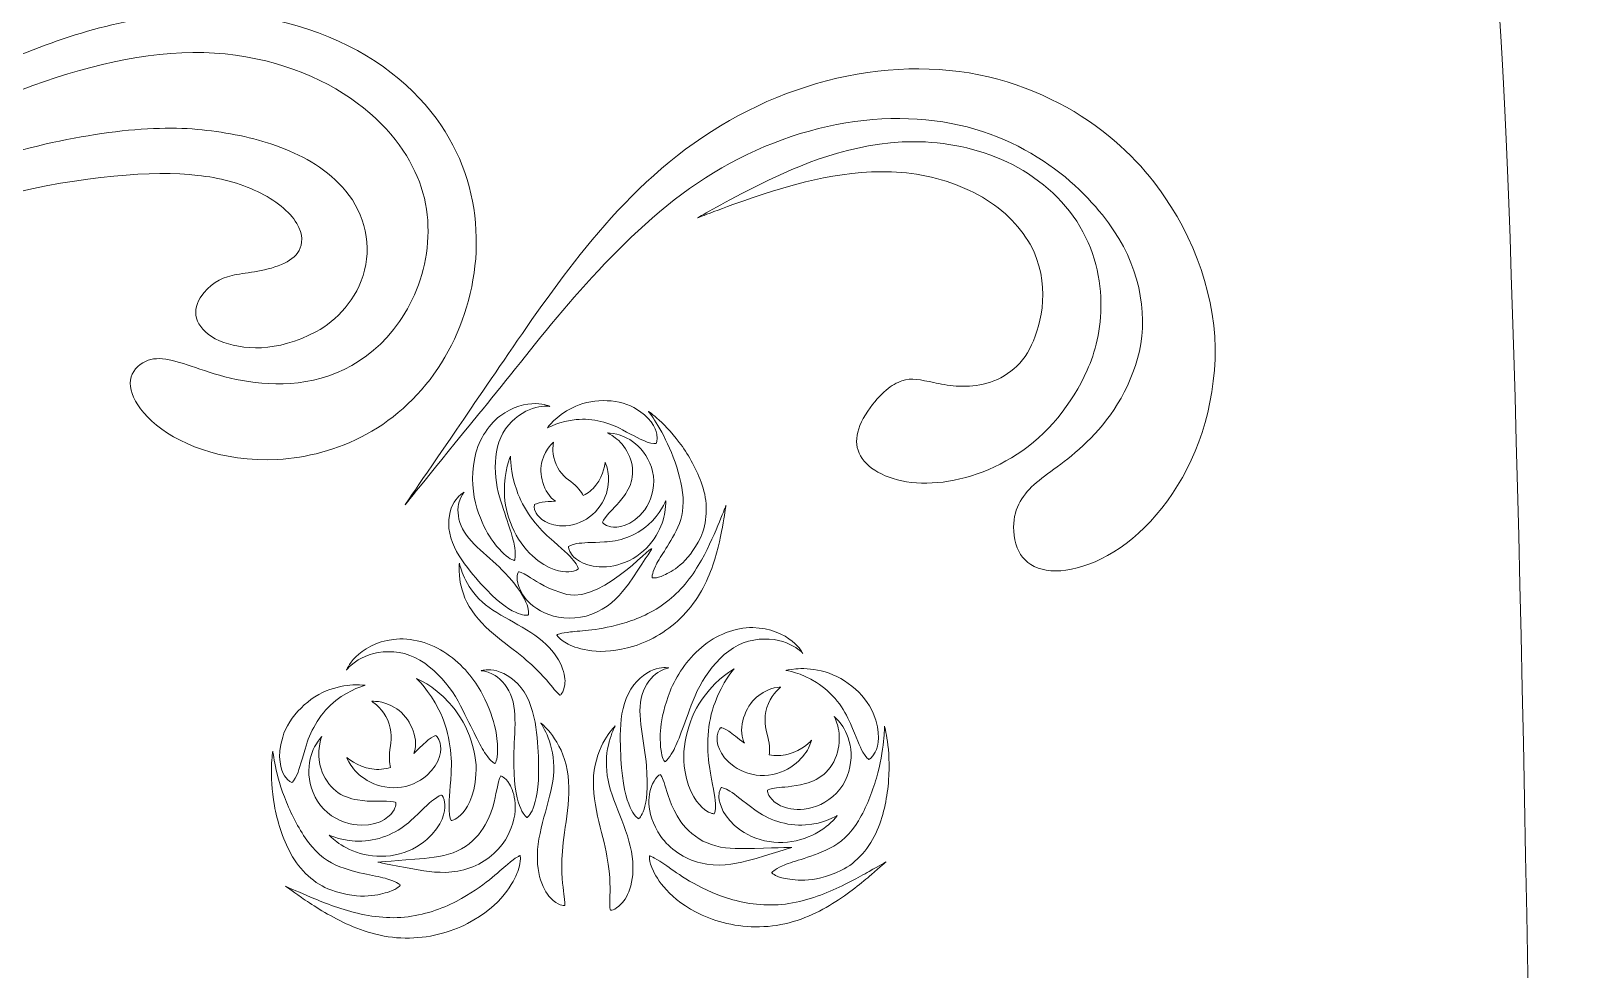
# Model space of a CAD drawing. Extents: x 359 to 483, y -510 to -85.
# Drawn here: x 439.47 to 482.82, y -264.51 to -238.26 of the extents above; entities that cross this region are included whole.
import ezdxf

# ---------------------------------------------------------------- set-up
doc = ezdxf.new("R2010")
doc.units = 0
doc.header["$MEASUREMENT"] = 0
doc.layers.add('Layer 1', color=7, linetype='Continuous')

msp = doc.modelspace()

# ---------------------------------------------------------------- linework, layer by layer
at = {"layer": 'Layer 1', "lineweight": 0}
for points, knots in [([(480.384, -236.21), (477.778, -218.221), (471.8, -202.258), (457.192, -190.652), (456.27, -189.919), (455.329, -189.239), (454.378, -188.583), (454.375, -188.577), (454.375, -188.574), (454.372, -188.568), (452.72, -185.571), (444.486, -174.406), (443.343, -166.788), (443.113, -165.25), (443.023, -163.689), (442.923, -162.139), (442.516, -155.827), (442.299, -149.504), (441.696, -143.205), (441.4, -140.11), (441.039, -137.006), (440.409, -133.958), (439.927, -131.628), (439.549, -128.164), (437.361, -126.737), (435.822, -125.733), (433.515, -125.783), (431.765, -125.417), (429.415, -124.926), (427.103, -124.275), (424.81, -123.567), (424.638, -123.514), (424.466, -123.476), (424.294, -123.43), (423.24, -120.997), (423.108, -118.615), (423.164, -117.16), (426.49, -115.522), (428.87, -111.133), (428.857, -105.967), (428.844, -100.129), (425.783, -95.293), (421.768, -94.311), (423.648, -93.525), (424.872, -91.484), (424.391, -89.236), (424.033, -87.566), (422.678, -86.221), (421.006, -85.876), (418.135, -85.282), (415.613, -87.462), (415.619, -90.226), (415.624, -92.127), (416.825, -93.741), (418.506, -94.37), (414.609, -95.495), (411.688, -100.28), (411.702, -106.008), (411.714, -111.174), (414.114, -115.551), (417.448, -117.174), (417.51, -118.618), (417.393, -120.978), (416.37, -123.399), (413.705, -123.916), (411.064, -124.78), (408.486, -125.448), (406.503, -125.963), (404.179, -125.643), (402.395, -126.819), (400.214, -128.258), (399.852, -131.723), (399.381, -134.055), (398.765, -137.106), (398.42, -140.212), (398.138, -143.309), (397.565, -149.61), (397.378, -155.934), (397.001, -162.248), (396.908, -163.799), (396.826, -165.36), (396.603, -166.899), (395.496, -174.522), (387.038, -186.635), (385.4, -189.64), (385.399, -189.643), (385.399, -189.644), (385.397, -189.647), (384.881, -190.029), (384.367, -190.419), (383.86, -190.826), (369.308, -202.502), (363.405, -218.492), (360.884, -236.493), (359.233, -248.287), (359.066, -443.788), (359.066, -443.788), (359.066, -479.813), (384.682, -509.503), (420.707, -509.503), (420.707, -509.503), (420.707, -509.503), (420.707, -509.503), (456.731, -509.503), (482.824, -479.813), (482.824, -443.788), (482.824, -443.788), (482.092, -247.996), (480.384, -236.21)], [0, 0, 0, 0, 1, 1, 1, 2, 2, 2, 3, 3, 3, 4, 4, 4, 5, 5, 5, 6, 6, 6, 7, 7, 7, 8, 8, 8, 9, 9, 9, 10, 10, 10, 11, 11, 11, 12, 12, 12, 13, 13, 13, 14, 14, 14, 15, 15, 15, 16, 16, 16, 17, 17, 17, 18, 18, 18, 19, 19, 19, 20, 20, 20, 21, 21, 21, 22, 22, 22, 23, 23, 23, 24, 24, 24, 25, 25, 25, 26, 26, 26, 27, 27, 27, 28, 28, 28, 29, 29, 29, 30, 30, 30, 31, 31, 31, 32, 32, 32, 33, 33, 33, 34, 34, 34, 35, 35, 35, 36, 36, 36, 36]), ([(423.083, -239.017), (423.524, -238.814), (423.829, -238.831), (424.079, -238.924), (424.329, -239.023), (424.533, -239.229), (424.863, -239.502), (425.494, -240.048), (426.813, -240.781), (428.423, -240.603), (429.209, -240.542), (430.443, -240.325), (431.821, -239.828), (433.201, -239.346), (434.717, -238.62), (436.162, -237.961), (437.6, -237.281), (439.067, -236.794), (440.18, -236.767), (440.733, -236.74), (441.183, -236.815), (441.482, -236.898), (441.782, -236.977), (441.94, -237.047), (441.94, -237.047), (441.94, -237.047), (441.773, -236.996), (441.471, -236.952), (441.169, -236.904), (440.725, -236.881), (440.198, -236.966), (439.134, -237.113), (437.8, -237.719), (436.455, -238.529), (435.094, -239.324), (433.636, -240.205), (432.22, -240.831), (430.814, -241.471), (429.441, -241.808), (428.539, -241.877), (426.77, -242.075), (424.927, -241.99), (423.684, -241.258), (423.07, -240.904), (422.651, -240.409), (422.549, -239.98), (422.439, -239.548), (422.632, -239.222), (423.083, -239.017)], [0, 0, 0, 0, 1, 1, 1, 2, 2, 2, 3, 3, 3, 4, 4, 4, 5, 5, 5, 6, 6, 6, 7, 7, 7, 8, 8, 8, 9, 9, 9, 10, 10, 10, 11, 11, 11, 12, 12, 12, 13, 13, 13, 14, 14, 14, 15, 15, 15, 16, 16, 16, 16]), ([(442.85, -249.181), (442.177, -248.564), (442.093, -247.983), (442.455, -247.653), (442.813, -247.32), (443.25, -247.411), (443.836, -247.605), (444.418, -247.8), (445.236, -248.116), (446.316, -248.137), (447.381, -248.154), (448.685, -247.8), (449.606, -246.616), (450.527, -245.486), (450.963, -243.586), (450.13, -242.045), (449.746, -241.273), (448.966, -240.395), (447.776, -239.764), (446.59, -239.137), (445.042, -238.746), (443.379, -238.896), (441.704, -239.014), (439.948, -239.572), (438.224, -240.29), (436.495, -241.005), (434.773, -241.873), (433.016, -242.54), (431.267, -243.214), (429.464, -243.666), (427.778, -243.681), (426.084, -243.691), (424.58, -243.221), (423.464, -242.584), (422.339, -241.946), (421.633, -241.125), (421.251, -240.515), (421.067, -240.203), (420.936, -239.953), (420.871, -239.773), (420.798, -239.596), (420.759, -239.503), (420.759, -239.503), (420.759, -239.503), (420.802, -239.594), (420.884, -239.767), (420.957, -239.943), (421.101, -240.185), (421.297, -240.485), (421.704, -241.07), (422.436, -241.84), (423.56, -242.409), (424.672, -242.977), (426.152, -243.36), (427.764, -243.277), (429.384, -243.188), (431.096, -242.678), (432.776, -241.947), (434.463, -241.223), (436.133, -240.292), (437.873, -239.489), (439.606, -238.687), (441.436, -238.017), (443.279, -237.822), (445.128, -237.592), (446.933, -237.972), (448.337, -238.676), (449.755, -239.379), (450.769, -240.458), (451.267, -241.457), (451.797, -242.442), (451.986, -243.585), (451.905, -244.637), (451.817, -245.696), (451.483, -246.7), (450.946, -247.549), (450.42, -248.404), (449.672, -249.097), (448.851, -249.549), (448.026, -249.991), (447.163, -250.209), (446.373, -250.251), (444.783, -250.335), (443.508, -249.788), (442.85, -249.181)], [0, 0, 0, 0, 1, 1, 1, 2, 2, 2, 3, 3, 3, 4, 4, 4, 5, 5, 5, 6, 6, 6, 7, 7, 7, 8, 8, 8, 9, 9, 9, 10, 10, 10, 11, 11, 11, 12, 12, 12, 13, 13, 13, 14, 14, 14, 15, 15, 15, 16, 16, 16, 17, 17, 17, 18, 18, 18, 19, 19, 19, 20, 20, 20, 21, 21, 21, 22, 22, 22, 23, 23, 23, 24, 24, 24, 25, 25, 25, 26, 26, 26, 27, 27, 27, 28, 28, 28, 28]), ([(472.569, -247.755), (472.44, -249.386), (471.799, -250.821), (470.942, -251.803), (470.105, -252.809), (469.034, -253.317), (468.269, -253.365), (467.882, -253.393), (467.569, -253.309), (467.35, -253.133), (467.132, -252.964), (467.013, -252.716), (466.969, -252.382), (466.891, -251.732), (467.122, -251.359), (467.456, -251.023), (467.791, -250.685), (468.311, -250.42), (468.894, -249.865), (469.479, -249.339), (470.118, -248.51), (470.418, -247.424), (470.727, -246.364), (470.539, -245.003), (469.759, -243.854), (469.38, -243.284), (468.788, -242.6), (467.94, -242.005), (467.088, -241.415), (466.008, -240.926), (464.737, -240.775), (463.476, -240.615), (462.074, -240.764), (460.734, -241.217), (459.389, -241.666), (458.128, -242.405), (457.043, -243.324), (454.871, -245.174), (453.276, -247.452), (451.991, -248.977), (450.731, -250.533), (449.932, -251.52), (449.932, -251.52), (449.932, -251.52), (450.648, -250.471), (451.777, -248.818), (452.346, -247.993), (453.004, -247.011), (453.759, -245.945), (454.52, -244.884), (455.39, -243.739), (456.472, -242.69), (457.544, -241.638), (458.87, -240.72), (460.325, -240.125), (461.777, -239.524), (463.366, -239.239), (464.872, -239.343), (466.38, -239.429), (467.782, -239.964), (468.845, -240.646), (469.919, -241.335), (470.688, -242.172), (471.175, -242.903), (472.159, -244.343), (472.713, -246.099), (472.569, -247.755)], [0, 0, 0, 0, 1, 1, 1, 2, 2, 2, 3, 3, 3, 4, 4, 4, 5, 5, 5, 6, 6, 6, 7, 7, 7, 8, 8, 8, 9, 9, 9, 10, 10, 10, 11, 11, 11, 12, 12, 12, 13, 13, 13, 14, 14, 14, 15, 15, 15, 16, 16, 16, 17, 17, 17, 18, 18, 18, 19, 19, 19, 20, 20, 20, 21, 21, 21, 22, 22, 22, 22]), ([(431.377, -244.637), (430.132, -244.819), (428.907, -244.876), (427.791, -244.775), (426.677, -244.672), (425.681, -244.428), (424.886, -244.106), (424.085, -243.793), (423.496, -243.395), (423.13, -243.082), (422.949, -242.92), (422.814, -242.789), (422.733, -242.69), (422.649, -242.593), (422.604, -242.543), (422.604, -242.543), (422.604, -242.543), (422.782, -242.75), (423.164, -243.039), (423.549, -243.322), (424.152, -243.669), (424.953, -243.918), (425.749, -244.176), (426.734, -244.345), (427.814, -244.371), (428.894, -244.395), (430.073, -244.261), (431.264, -244.007), (433.656, -243.506), (436.087, -242.5), (438.381, -241.827), (440.666, -241.135), (442.83, -240.862), (444.255, -241.031), (444.962, -241.101), (445.666, -241.238), (446.333, -241.476), (446.995, -241.721), (447.65, -242.051), (448.178, -242.632), (448.727, -243.213), (449.008, -244.134), (448.797, -244.956), (448.591, -245.784), (448.005, -246.365), (447.448, -246.675), (446.342, -247.267), (445.363, -247.197), (444.736, -246.93), (444.096, -246.643), (443.926, -246.145), (444.202, -245.734), (444.466, -245.328), (444.749, -245.194), (445.092, -245.105), (445.426, -245.024), (445.98, -245.002), (446.473, -244.798), (446.693, -244.707), (446.87, -244.574), (446.967, -244.403), (447.059, -244.233), (447.091, -243.956), (446.899, -243.646), (446.704, -243.319), (446.293, -242.992), (445.803, -242.756), (445.308, -242.519), (444.736, -242.364), (444.125, -242.304), (442.91, -242.156), (440.909, -242.312), (438.659, -242.87), (436.41, -243.404), (433.875, -244.278), (431.377, -244.637)], [0, 0, 0, 0, 1, 1, 1, 2, 2, 2, 3, 3, 3, 4, 4, 4, 5, 5, 5, 6, 6, 6, 7, 7, 7, 8, 8, 8, 9, 9, 9, 10, 10, 10, 11, 11, 11, 12, 12, 12, 13, 13, 13, 14, 14, 14, 15, 15, 15, 16, 16, 16, 17, 17, 17, 18, 18, 18, 19, 19, 19, 20, 20, 20, 21, 21, 21, 22, 22, 22, 23, 23, 23, 24, 24, 24, 25, 25, 25, 25]), ([(462.773, -250.296), (462.455, -249.919), (462.498, -249.451), (462.874, -248.904), (463.238, -248.372), (463.555, -248.15), (463.826, -248.052), (464.1, -247.957), (464.352, -248.023), (464.72, -248.103), (465.079, -248.177), (465.573, -248.271), (466.105, -248.143), (466.631, -248.029), (467.176, -247.671), (467.456, -247.048), (467.734, -246.469), (468.011, -245.301), (467.412, -244.226), (467.11, -243.693), (466.605, -243.198), (465.961, -242.848), (465.319, -242.501), (464.567, -242.283), (463.82, -242.22), (462.309, -242.101), (460.837, -242.533), (459.806, -242.875), (458.766, -243.231), (458.113, -243.494), (458.113, -243.494), (458.113, -243.494), (458.715, -243.136), (459.703, -242.629), (460.69, -242.141), (462.104, -241.469), (463.832, -241.367), (464.692, -241.326), (465.599, -241.457), (466.451, -241.79), (467.299, -242.123), (468.086, -242.697), (468.619, -243.443), (469.158, -244.194), (469.386, -245.087), (469.396, -245.846), (469.405, -246.613), (469.231, -247.274), (469.01, -247.751), (468.589, -248.708), (467.888, -249.566), (467.052, -250.103), (466.226, -250.652), (465.31, -250.906), (464.523, -250.916), (463.735, -250.925), (463.082, -250.67), (462.773, -250.296)], [0, 0, 0, 0, 1, 1, 1, 2, 2, 2, 3, 3, 3, 4, 4, 4, 5, 5, 5, 6, 6, 6, 7, 7, 7, 8, 8, 8, 9, 9, 9, 10, 10, 10, 11, 11, 11, 12, 12, 12, 13, 13, 13, 14, 14, 14, 15, 15, 15, 16, 16, 16, 17, 17, 17, 18, 18, 18, 19, 19, 19, 19]), ([(453.589, -248.8), (453.355, -248.852), (453.052, -249.016), (452.823, -249.292), (452.336, -249.845), (452.4, -250.786), (452.61, -251.416), (452.815, -252.067), (452.97, -252.474), (452.999, -252.73), (453.037, -252.984), (452.989, -253.076), (452.989, -253.076), (452.989, -253.076), (452.885, -253.069), (452.693, -252.895), (452.51, -252.716), (452.189, -252.389), (451.941, -251.613), (451.824, -251.223), (451.773, -250.732), (451.87, -250.25), (451.959, -249.768), (452.23, -249.302), (452.584, -249.038), (452.933, -248.77), (453.317, -248.681), (453.577, -248.691), (453.841, -248.695), (453.98, -248.767), (453.98, -248.767), (453.98, -248.767), (453.825, -248.739), (453.589, -248.8)], [0, 0, 0, 0, 1, 1, 1, 2, 2, 2, 3, 3, 3, 4, 4, 4, 5, 5, 5, 6, 6, 6, 7, 7, 7, 8, 8, 8, 9, 9, 9, 10, 10, 10, 11, 11, 11, 11]), ([(456.976, -249.545), (457.009, -249.727), (456.95, -249.803), (456.95, -249.803), (456.95, -249.803), (456.859, -249.817), (456.706, -249.764), (456.549, -249.715), (456.345, -249.598), (456.008, -249.421), (455.676, -249.235), (455.176, -249.086), (454.714, -249.138), (454.257, -249.176), (453.915, -249.371), (453.915, -249.371), (453.915, -249.371), (454.129, -249.039), (454.616, -248.804), (455.085, -248.552), (455.848, -248.531), (456.325, -248.8), (456.804, -249.054), (456.943, -249.373), (456.976, -249.545)], [0, 0, 0, 0, 1, 1, 1, 2, 2, 2, 3, 3, 3, 4, 4, 4, 5, 5, 5, 6, 6, 6, 7, 7, 7, 8, 8, 8, 8]), ([(458.199, -252.427), (457.825, -253.192), (457.387, -253.381), (457.172, -253.495), (456.938, -253.595), (456.84, -253.564), (456.84, -253.564), (456.84, -253.564), (456.825, -253.463), (456.933, -253.242), (457.025, -253.017), (457.303, -252.692), (457.56, -252.15), (457.683, -251.879), (457.741, -251.558), (457.691, -251.178), (457.644, -250.803), (457.519, -250.402), (457.382, -250.062), (457.105, -249.373), (456.736, -248.904), (456.736, -248.904), (456.736, -248.904), (457.228, -249.241), (457.687, -249.894), (457.914, -250.22), (458.134, -250.608), (458.266, -251.056), (458.406, -251.498), (458.381, -252.041), (458.199, -252.427)], [0, 0, 0, 0, 1, 1, 1, 2, 2, 2, 3, 3, 3, 4, 4, 4, 5, 5, 5, 6, 6, 6, 7, 7, 7, 8, 8, 8, 9, 9, 9, 10, 10, 10, 10]), ([(456.633, -251.66), (456.271, -252.144), (455.86, -252.174), (455.683, -252.138), (455.49, -252.097), (455.451, -252.007), (455.451, -252.007), (455.451, -252.007), (455.485, -251.92), (455.589, -251.802), (455.689, -251.68), (455.858, -251.538), (456.065, -251.258), (456.164, -251.116), (456.262, -250.938), (456.287, -250.735), (456.317, -250.53), (456.272, -250.291), (456.174, -250.092), (456.077, -249.892), (455.933, -249.737), (455.811, -249.644), (455.688, -249.551), (455.597, -249.512), (455.597, -249.512), (455.597, -249.512), (455.694, -249.507), (455.857, -249.546), (456.018, -249.585), (456.246, -249.683), (456.451, -249.881), (456.654, -250.076), (456.834, -250.373), (456.875, -250.72), (456.921, -251.07), (456.804, -251.422), (456.633, -251.66)], [0, 0, 0, 0, 1, 1, 1, 2, 2, 2, 3, 3, 3, 4, 4, 4, 5, 5, 5, 6, 6, 6, 7, 7, 7, 8, 8, 8, 9, 9, 9, 10, 10, 10, 11, 11, 11, 12, 12, 12, 12]), ([(453.965, -252.439), (454.311, -252.752), (454.528, -252.931), (454.645, -253.077), (454.764, -253.219), (454.78, -253.312), (454.78, -253.312), (454.78, -253.312), (454.718, -253.387), (454.513, -253.4), (454.317, -253.408), (453.941, -253.356), (453.491, -252.95), (453.031, -252.552), (452.71, -251.782), (452.71, -251.177), (452.689, -250.565), (452.878, -250.156), (452.878, -250.156), (452.878, -250.156), (452.868, -250.606), (453.052, -251.115), (453.225, -251.633), (453.613, -252.133), (453.965, -252.439)], [0, 0, 0, 0, 1, 1, 1, 2, 2, 2, 3, 3, 3, 4, 4, 4, 5, 5, 5, 6, 6, 6, 7, 7, 7, 8, 8, 8, 8]), ([(454.134, -251.422), (453.807, -251.195), (453.65, -250.637), (453.769, -250.289), (453.866, -249.926), (454.084, -249.773), (454.084, -249.773), (454.084, -249.773), (454.029, -250.031), (454.117, -250.295), (454.199, -250.573), (454.405, -250.76), (454.563, -250.873), (454.754, -251.007), (454.859, -251.159), (454.916, -251.263), (455.046, -251.192), (455.17, -251.101), (455.267, -250.97), (455.505, -250.676), (455.525, -250.328), (455.525, -250.328), (455.525, -250.328), (455.563, -250.401), (455.594, -250.538), (455.626, -250.674), (455.642, -250.88), (455.585, -251.113), (455.528, -251.344), (455.395, -251.6), (455.176, -251.792), (454.958, -251.989), (454.671, -252.092), (454.424, -252.109), (453.917, -252.132), (453.673, -251.891), (453.596, -251.753), (453.514, -251.603), (453.551, -251.515), (453.551, -251.515), (453.551, -251.515), (453.631, -251.47), (453.769, -251.45), (453.862, -251.434), (453.988, -251.429), (454.137, -251.424), (454.136, -251.423), (454.135, -251.423), (454.134, -251.422)], [0, 0, 0, 0, 1, 1, 1, 2, 2, 2, 3, 3, 3, 4, 4, 4, 5, 5, 5, 6, 6, 6, 7, 7, 7, 8, 8, 8, 9, 9, 9, 10, 10, 10, 11, 11, 11, 12, 12, 12, 13, 13, 13, 14, 14, 14, 15, 15, 15, 16, 16, 16, 16]), ([(451.497, -252.107), (451.695, -252.59), (452.323, -252.991), (452.715, -253.42), (453.506, -254.241), (453.375, -254.606), (453.375, -254.606), (453.375, -254.606), (453.005, -254.724), (452.214, -253.904), (452.016, -253.695), (451.805, -253.457), (451.592, -253.171), (451.382, -252.887), (451.195, -252.538), (451.158, -252.188), (451.12, -251.842), (451.225, -251.548), (451.348, -251.385), (451.472, -251.219), (451.583, -251.171), (451.583, -251.171), (451.583, -251.171), (451.498, -251.26), (451.445, -251.434), (451.391, -251.606), (451.393, -251.864), (451.497, -252.107)], [0, 0, 0, 0, 1, 1, 1, 2, 2, 2, 3, 3, 3, 4, 4, 4, 5, 5, 5, 6, 6, 6, 7, 7, 7, 8, 8, 8, 9, 9, 9, 9]), ([(457.222, -251.407), (457.222, -251.407), (457.228, -251.503), (457.209, -251.665), (457.189, -251.825), (457.134, -252.054), (457.005, -252.294), (456.878, -252.532), (456.674, -252.778), (456.41, -252.957), (456.147, -253.138), (455.833, -253.236), (455.56, -253.255), (455.004, -253.285), (454.718, -253.065), (454.604, -252.929), (454.487, -252.783), (454.504, -252.689), (454.504, -252.689), (454.504, -252.689), (454.579, -252.634), (454.739, -252.608), (454.9, -252.577), (455.133, -252.582), (455.51, -252.561), (455.887, -252.55), (456.386, -252.4), (456.729, -252.082), (457.077, -251.78), (457.222, -251.407), (457.222, -251.407)], [0, 0, 0, 0, 1, 1, 1, 2, 2, 2, 3, 3, 3, 4, 4, 4, 5, 5, 5, 6, 6, 6, 7, 7, 7, 8, 8, 8, 9, 9, 9, 10, 10, 10, 10]), ([(458.829, -252.025), (458.775, -252.324), (458.697, -252.744), (458.538, -253.212), (458.38, -253.678), (458.121, -254.199), (457.713, -254.617), (457.313, -255.034), (456.803, -255.329), (456.33, -255.477), (455.367, -255.768), (454.77, -255.554), (454.493, -255.421), (454.208, -255.271), (454.176, -255.162), (454.176, -255.162), (454.176, -255.162), (454.271, -255.107), (454.561, -255.079), (454.848, -255.038), (455.337, -255.051), (456.118, -254.813), (456.507, -254.691), (456.94, -254.489), (457.314, -254.185), (457.689, -253.889), (457.994, -253.476), (458.22, -253.07), (458.447, -252.665), (458.609, -252.274), (458.725, -251.995), (458.839, -251.715), (458.908, -251.544), (458.908, -251.544), (458.908, -251.544), (458.878, -251.726), (458.829, -252.025)], [0, 0, 0, 0, 1, 1, 1, 2, 2, 2, 3, 3, 3, 4, 4, 4, 5, 5, 5, 6, 6, 6, 7, 7, 7, 8, 8, 8, 9, 9, 9, 10, 10, 10, 11, 11, 11, 12, 12, 12, 12]), ([(453.105, -253.397), (453.105, -253.397), (453.202, -253.413), (453.372, -253.52), (453.55, -253.615), (453.795, -253.826), (454.263, -253.964), (455.28, -254.466), (456.817, -252.634), (456.832, -252.751), (456.832, -252.751), (456.565, -253.184), (456.176, -253.738), (455.975, -254.012), (455.704, -254.332), (455.302, -254.521), (454.909, -254.71), (454.451, -254.738), (454.083, -254.637), (453.331, -254.407), (453.135, -253.925), (453.082, -253.712), (453.035, -253.474), (453.105, -253.397), (453.105, -253.397)], [0, 0, 0, 0, 1, 1, 1, 2, 2, 2, 3, 3, 3, 4, 4, 4, 5, 5, 5, 6, 6, 6, 7, 7, 7, 8, 8, 8, 8]), ([(454.398, -256.551), (454.364, -256.803), (454.267, -256.847), (454.267, -256.847), (454.267, -256.847), (454.185, -256.792), (454.06, -256.635), (453.929, -256.479), (453.754, -256.244), (453.322, -255.866), (452.91, -255.495), (452.109, -255.029), (451.726, -254.368), (451.537, -254.047), (451.469, -253.73), (451.449, -253.51), (451.43, -253.289), (451.448, -253.158), (451.448, -253.158), (451.448, -253.158), (451.474, -253.289), (451.555, -253.485), (451.635, -253.679), (451.78, -253.937), (452.004, -254.158), (452.441, -254.612), (453.224, -254.865), (453.777, -255.338), (454.322, -255.806), (454.435, -256.31), (454.398, -256.551)], [0, 0, 0, 0, 1, 1, 1, 2, 2, 2, 3, 3, 3, 4, 4, 4, 5, 5, 5, 6, 6, 6, 7, 7, 7, 8, 8, 8, 9, 9, 9, 10, 10, 10, 10]), ([(452.091, -256.811), (452.501, -257.609), (452.514, -258.115), (452.52, -258.395), (452.514, -258.68), (452.447, -258.764), (452.447, -258.764), (452.447, -258.764), (452.346, -258.728), (452.186, -258.495), (452.018, -258.268), (451.831, -257.822), (451.479, -257.143), (451.147, -256.475), (450.44, -255.68), (449.613, -255.637), (449.212, -255.604), (448.845, -255.718), (448.621, -255.864), (448.39, -256.005), (448.291, -256.15), (448.291, -256.15), (448.291, -256.15), (448.347, -255.985), (448.553, -255.779), (448.751, -255.571), (449.122, -255.346), (449.603, -255.289), (450.084, -255.224), (450.653, -255.381), (451.094, -255.689), (451.541, -255.992), (451.88, -256.416), (452.091, -256.811)], [0, 0, 0, 0, 1, 1, 1, 2, 2, 2, 3, 3, 3, 4, 4, 4, 5, 5, 5, 6, 6, 6, 7, 7, 7, 8, 8, 8, 9, 9, 9, 10, 10, 10, 11, 11, 11, 11]), ([(460.697, -255.429), (460.459, -255.308), (460.082, -255.232), (459.687, -255.307), (458.869, -255.436), (458.248, -256.301), (457.988, -256.999), (457.71, -257.712), (457.57, -258.175), (457.426, -258.418), (457.292, -258.666), (457.195, -258.713), (457.195, -258.713), (457.195, -258.713), (457.12, -258.637), (457.084, -258.354), (457.06, -258.074), (457.02, -257.57), (457.345, -256.733), (457.513, -256.318), (457.807, -255.862), (458.22, -255.514), (458.626, -255.161), (459.175, -254.946), (459.66, -254.959), (460.144, -254.966), (460.537, -255.151), (460.756, -255.337), (460.982, -255.521), (461.055, -255.678), (461.055, -255.678), (461.055, -255.678), (460.942, -255.545), (460.697, -255.429)], [0, 0, 0, 0, 1, 1, 1, 2, 2, 2, 3, 3, 3, 4, 4, 4, 5, 5, 5, 6, 6, 6, 7, 7, 7, 8, 8, 8, 9, 9, 9, 10, 10, 10, 11, 11, 11, 11]), ([(453.342, -260.271), (453.342, -260.271), (452.991, -260.086), (452.971, -258.82), (452.943, -258.178), (453.115, -257.364), (452.879, -256.823), (452.763, -256.549), (452.557, -256.347), (452.378, -256.257), (452.197, -256.164), (452.061, -256.164), (452.061, -256.164), (452.061, -256.164), (452.187, -256.117), (452.412, -256.153), (452.634, -256.189), (452.941, -256.341), (453.176, -256.641), (453.415, -256.944), (453.535, -257.361), (453.589, -257.747), (453.641, -258.136), (453.66, -258.49), (453.667, -258.81), (453.687, -260.075), (453.342, -260.271), (453.342, -260.271)], [0, 0, 0, 0, 1, 1, 1, 2, 2, 2, 3, 3, 3, 4, 4, 4, 5, 5, 5, 6, 6, 6, 7, 7, 7, 8, 8, 8, 9, 9, 9, 9]), ([(456.68, -258.824), (456.793, -260.085), (456.463, -260.306), (456.463, -260.306), (456.463, -260.306), (456.099, -260.147), (455.986, -258.886), (455.96, -258.568), (455.942, -258.214), (455.953, -257.821), (455.966, -257.431), (456.043, -257.004), (456.248, -256.678), (456.45, -256.355), (456.74, -256.171), (456.957, -256.113), (457.177, -256.053), (457.307, -256.087), (457.307, -256.087), (457.307, -256.087), (457.172, -256.101), (457.002, -256.212), (456.833, -256.321), (456.649, -256.543), (456.563, -256.828), (456.385, -257.391), (456.641, -258.182), (456.68, -258.824)], [0, 0, 0, 0, 1, 1, 1, 2, 2, 2, 3, 3, 3, 4, 4, 4, 5, 5, 5, 6, 6, 6, 7, 7, 7, 8, 8, 8, 9, 9, 9, 9]), ([(458.445, -258.848), (458.527, -259.368), (458.602, -259.674), (458.61, -259.878), (458.623, -260.079), (458.58, -260.166), (458.58, -260.166), (458.58, -260.166), (458.481, -260.181), (458.305, -260.046), (458.138, -259.913), (457.861, -259.606), (457.756, -258.949), (457.637, -258.292), (457.884, -257.411), (458.294, -256.886), (458.692, -256.341), (459.134, -256.111), (459.134, -256.111), (459.134, -256.111), (458.805, -256.486), (458.6, -257.053), (458.378, -257.618), (458.353, -258.331), (458.445, -258.848)], [0, 0, 0, 0, 1, 1, 1, 2, 2, 2, 3, 3, 3, 4, 4, 4, 5, 5, 5, 6, 6, 6, 7, 7, 7, 8, 8, 8, 8]), ([(462.388, -257.641), (462.227, -257.241), (461.881, -256.761), (461.438, -256.493), (461.009, -256.215), (460.578, -256.155), (460.578, -256.155), (460.578, -256.155), (460.679, -256.128), (460.856, -256.112), (461.032, -256.097), (461.287, -256.1), (461.571, -256.171), (462.145, -256.289), (462.803, -256.801), (463.024, -257.356), (463.258, -257.902), (463.165, -258.268), (463.084, -258.439), (462.995, -258.618), (462.901, -258.644), (462.901, -258.644), (462.901, -258.644), (462.822, -258.594), (462.736, -258.44), (462.644, -258.287), (462.56, -258.037), (462.388, -257.641)], [0, 0, 0, 0, 1, 1, 1, 2, 2, 2, 3, 3, 3, 4, 4, 4, 5, 5, 5, 6, 6, 6, 7, 7, 7, 8, 8, 8, 9, 9, 9, 9]), ([(447.996, -257), (447.582, -257.313), (447.289, -257.826), (447.17, -258.241), (447.041, -258.653), (446.983, -258.91), (446.908, -259.072), (446.839, -259.233), (446.765, -259.292), (446.765, -259.292), (446.765, -259.292), (446.669, -259.275), (446.562, -259.107), (446.463, -258.945), (446.333, -258.591), (446.508, -258.024), (446.67, -257.448), (447.27, -256.87), (447.829, -256.694), (448.105, -256.593), (448.358, -256.563), (448.534, -256.56), (448.712, -256.557), (448.816, -256.573), (448.816, -256.573), (448.816, -256.573), (448.393, -256.678), (447.996, -257)], [0, 0, 0, 0, 1, 1, 1, 2, 2, 2, 3, 3, 3, 4, 4, 4, 5, 5, 5, 6, 6, 6, 7, 7, 7, 8, 8, 8, 9, 9, 9, 9]), ([(450.876, -257.26), (450.613, -256.718), (450.247, -256.379), (450.247, -256.379), (450.247, -256.379), (450.711, -256.562), (451.163, -257.062), (451.626, -257.542), (451.963, -258.391), (451.914, -259.058), (451.878, -259.722), (451.635, -260.056), (451.483, -260.206), (451.322, -260.359), (451.222, -260.354), (451.222, -260.354), (451.222, -260.354), (451.17, -260.272), (451.162, -260.071), (451.149, -259.867), (451.191, -259.555), (451.218, -259.029), (451.256, -258.505), (451.157, -257.799), (450.876, -257.26)], [0, 0, 0, 0, 1, 1, 1, 2, 2, 2, 3, 3, 3, 4, 4, 4, 5, 5, 5, 6, 6, 6, 7, 7, 7, 8, 8, 8, 8]), ([(458.769, -257.756), (458.769, -257.756), (458.86, -257.774), (458.985, -257.858), (459.095, -257.927), (459.225, -258.043), (459.423, -258.193), (459.407, -258.153), (459.388, -258.12), (459.376, -258.073), (459.254, -257.659), (459.493, -257.082), (459.826, -256.86), (460.151, -256.611), (460.444, -256.62), (460.444, -256.62), (460.444, -256.62), (460.213, -256.794), (460.094, -257.083), (459.96, -257.376), (459.992, -257.695), (460.054, -257.915), (460.136, -258.192), (460.131, -258.399), (460.114, -258.517), (460.283, -258.546), (460.463, -258.549), (460.642, -258.497), (461.053, -258.396), (461.303, -258.105), (461.303, -258.105), (461.303, -258.105), (461.282, -258.193), (461.212, -258.331), (461.142, -258.467), (461.01, -258.652), (460.799, -258.808), (460.59, -258.962), (460.299, -259.084), (459.983, -259.095), (459.665, -259.11), (459.352, -259), (459.132, -258.845), (458.687, -258.52), (458.639, -258.154), (458.661, -257.985), (458.686, -257.804), (458.769, -257.756), (458.769, -257.756)], [0, 0, 0, 0, 1, 1, 1, 2, 2, 2, 3, 3, 3, 4, 4, 4, 5, 5, 5, 6, 6, 6, 7, 7, 7, 8, 8, 8, 9, 9, 9, 10, 10, 10, 11, 11, 11, 12, 12, 12, 13, 13, 13, 14, 14, 14, 15, 15, 15, 16, 16, 16, 16]), ([(449.52, -258.269), (449.559, -258.045), (449.558, -257.723), (449.394, -257.446), (449.245, -257.171), (448.997, -257.022), (448.997, -257.022), (448.997, -257.022), (449.287, -256.983), (449.637, -257.196), (449.992, -257.382), (450.289, -257.931), (450.211, -258.355), (450.205, -258.403), (450.189, -258.436), (450.178, -258.477), (450.353, -258.312), (450.478, -258.179), (450.578, -258.101), (450.693, -258.005), (450.781, -257.977), (450.781, -257.977), (450.781, -257.977), (450.87, -258.016), (450.914, -258.194), (450.953, -258.359), (450.943, -258.728), (450.535, -259.098), (450.332, -259.275), (450.032, -259.417), (449.714, -259.436), (449.399, -259.458), (449.097, -259.367), (448.873, -259.235), (448.647, -259.102), (448.496, -258.932), (448.412, -258.804), (448.328, -258.674), (448.298, -258.588), (448.298, -258.588), (448.298, -258.588), (448.577, -258.852), (448.997, -258.91), (449.18, -258.942), (449.358, -258.92), (449.524, -258.874), (449.495, -258.758), (449.468, -258.553), (449.52, -258.269)], [0, 0, 0, 0, 1, 1, 1, 2, 2, 2, 3, 3, 3, 4, 4, 4, 5, 5, 5, 6, 6, 6, 7, 7, 7, 8, 8, 8, 9, 9, 9, 10, 10, 10, 11, 11, 11, 12, 12, 12, 13, 13, 13, 14, 14, 14, 15, 15, 15, 16, 16, 16, 16]), ([(461.322, -259.992), (460.686, -260.155), (460.316, -259.906), (460.186, -259.762), (460.046, -259.602), (460.069, -259.505), (460.069, -259.505), (460.069, -259.505), (460.154, -259.461), (460.324, -259.442), (460.493, -259.415), (460.744, -259.423), (461.132, -259.322), (461.324, -259.266), (461.539, -259.175), (461.705, -259.007), (461.874, -258.842), (461.998, -258.597), (462.048, -258.353), (462.099, -258.109), (462.076, -257.874), (462.032, -257.71), (461.987, -257.545), (461.934, -257.449), (461.934, -257.449), (461.934, -257.449), (462.02, -257.514), (462.13, -257.662), (462.238, -257.81), (462.361, -258.053), (462.396, -258.363), (462.431, -258.669), (462.376, -259.044), (462.171, -259.365), (461.969, -259.691), (461.63, -259.906), (461.322, -259.992)], [0, 0, 0, 0, 1, 1, 1, 2, 2, 2, 3, 3, 3, 4, 4, 4, 5, 5, 5, 6, 6, 6, 7, 7, 7, 8, 8, 8, 9, 9, 9, 10, 10, 10, 11, 11, 11, 12, 12, 12, 12]), ([(454.375, -262.415), (454.41, -262.634), (454.396, -262.734), (454.396, -262.734), (454.396, -262.734), (454.29, -262.768), (454.077, -262.594), (453.868, -262.43), (453.575, -261.953), (453.638, -261.165), (453.7, -260.37), (454.11, -259.548), (454.089, -258.842), (454.086, -258.49), (453.994, -258.174), (453.901, -257.96), (453.808, -257.744), (453.724, -257.623), (453.724, -257.623), (453.724, -257.623), (453.839, -257.712), (453.994, -257.904), (454.148, -258.093), (454.336, -258.397), (454.434, -258.795), (454.64, -259.609), (454.367, -260.594), (454.332, -261.218), (454.287, -261.863), (454.346, -262.193), (454.375, -262.415)], [0, 0, 0, 0, 1, 1, 1, 2, 2, 2, 3, 3, 3, 4, 4, 4, 5, 5, 5, 6, 6, 6, 7, 7, 7, 8, 8, 8, 9, 9, 9, 10, 10, 10, 10]), ([(455.975, -262.692), (455.781, -262.887), (455.672, -262.865), (455.672, -262.865), (455.672, -262.865), (455.648, -262.767), (455.659, -262.545), (455.665, -262.321), (455.689, -261.987), (455.577, -261.35), (455.477, -260.734), (455.102, -259.783), (455.222, -258.951), (455.278, -258.545), (455.434, -258.224), (455.567, -258.019), (455.701, -257.812), (455.806, -257.711), (455.806, -257.711), (455.806, -257.711), (455.735, -257.841), (455.665, -258.065), (455.595, -258.288), (455.536, -258.612), (455.57, -258.962), (455.623, -259.666), (456.117, -260.441), (456.262, -261.225), (456.406, -262.002), (456.165, -262.508), (455.975, -262.692)], [0, 0, 0, 0, 1, 1, 1, 2, 2, 2, 3, 3, 3, 4, 4, 4, 5, 5, 5, 6, 6, 6, 7, 7, 7, 8, 8, 8, 9, 9, 9, 10, 10, 10, 10]), ([(463.456, -259.232), (463.42, -259.67), (463.336, -260.156), (463.136, -260.629), (462.948, -261.103), (462.554, -261.545), (462.135, -261.749), (461.291, -262.144), (460.783, -262.014), (460.519, -261.972), (460.248, -261.905), (460.185, -261.819), (460.185, -261.819), (460.185, -261.819), (460.243, -261.73), (460.491, -261.624), (460.729, -261.503), (461.199, -261.427), (461.811, -261.133), (462.112, -260.981), (462.393, -260.733), (462.613, -260.363), (462.832, -260), (462.999, -259.564), (463.113, -259.172), (463.344, -258.378), (463.342, -257.717), (463.342, -257.717), (463.342, -257.717), (463.523, -258.352), (463.456, -259.232)], [0, 0, 0, 0, 1, 1, 1, 2, 2, 2, 3, 3, 3, 4, 4, 4, 5, 5, 5, 6, 6, 6, 7, 7, 7, 8, 8, 8, 9, 9, 9, 10, 10, 10, 10]), ([(447.43, -258.235), (447.524, -258.076), (447.602, -258.002), (447.602, -258.002), (447.602, -258.002), (447.559, -258.103), (447.532, -258.272), (447.505, -258.44), (447.507, -258.676), (447.583, -258.914), (447.658, -259.151), (447.807, -259.381), (447.993, -259.528), (448.175, -259.677), (448.399, -259.746), (448.595, -259.781), (448.991, -259.841), (449.24, -259.807), (449.412, -259.816), (449.583, -259.817), (449.671, -259.852), (449.671, -259.852), (449.671, -259.852), (449.705, -259.947), (449.582, -260.12), (449.468, -260.277), (449.126, -260.563), (448.476, -260.467), (448.161, -260.414), (447.801, -260.235), (447.566, -259.932), (447.329, -259.635), (447.235, -259.268), (447.238, -258.959), (447.241, -258.647), (447.337, -258.393), (447.43, -258.235)], [0, 0, 0, 0, 1, 1, 1, 2, 2, 2, 3, 3, 3, 4, 4, 4, 5, 5, 5, 6, 6, 6, 7, 7, 7, 8, 8, 8, 9, 9, 9, 10, 10, 10, 11, 11, 11, 12, 12, 12, 12]), ([(446.23, -258.416), (446.23, -258.416), (446.297, -259.074), (446.609, -259.839), (446.764, -260.217), (446.976, -260.633), (447.232, -260.971), (447.489, -261.316), (447.794, -261.533), (448.109, -261.653), (448.749, -261.882), (449.224, -261.908), (449.473, -262.004), (449.732, -262.084), (449.798, -262.165), (449.798, -262.165), (449.798, -262.165), (449.744, -262.257), (449.482, -262.352), (449.224, -262.422), (448.732, -262.604), (447.852, -262.3), (447.413, -262.141), (446.975, -261.742), (446.739, -261.291), (446.49, -260.841), (446.356, -260.366), (446.275, -259.935), (446.116, -259.067), (446.23, -258.416), (446.23, -258.416)], [0, 0, 0, 0, 1, 1, 1, 2, 2, 2, 3, 3, 3, 4, 4, 4, 5, 5, 5, 6, 6, 6, 7, 7, 7, 8, 8, 8, 9, 9, 9, 10, 10, 10, 10]), ([(450.468, -261.415), (450.828, -261.384), (451.214, -261.317), (451.508, -261.147), (451.807, -260.98), (452.035, -260.723), (452.173, -260.481), (452.441, -259.991), (452.456, -259.624), (452.512, -259.411), (452.552, -259.192), (452.607, -259.108), (452.607, -259.108), (452.607, -259.108), (452.713, -259.118), (452.853, -259.342), (452.969, -259.551), (453.18, -260.075), (452.776, -260.831), (452.569, -261.193), (452.194, -261.524), (451.746, -261.684), (451.29, -261.85), (450.829, -261.817), (450.458, -261.763), (449.718, -261.641), (449.167, -261.519), (449.167, -261.519), (449.167, -261.519), (449.736, -261.474), (450.468, -261.415)], [0, 0, 0, 0, 1, 1, 1, 2, 2, 2, 3, 3, 3, 4, 4, 4, 5, 5, 5, 6, 6, 6, 7, 7, 7, 8, 8, 8, 9, 9, 9, 10, 10, 10, 10]), ([(456.852, -259.331), (456.967, -259.093), (457.072, -259.072), (457.072, -259.072), (457.072, -259.072), (457.135, -259.15), (457.198, -259.363), (457.276, -259.569), (457.329, -259.932), (457.647, -260.392), (457.81, -260.618), (458.063, -260.85), (458.378, -260.985), (458.688, -261.123), (459.079, -261.149), (459.44, -261.143), (460.175, -261.124), (460.745, -261.11), (460.745, -261.11), (460.745, -261.11), (460.21, -261.289), (459.487, -261.488), (459.123, -261.58), (458.669, -261.661), (458.198, -261.544), (457.735, -261.432), (457.328, -261.141), (457.084, -260.803), (456.604, -260.094), (456.758, -259.55), (456.852, -259.331)], [0, 0, 0, 0, 1, 1, 1, 2, 2, 2, 3, 3, 3, 4, 4, 4, 5, 5, 5, 6, 6, 6, 7, 7, 7, 8, 8, 8, 9, 9, 9, 10, 10, 10, 10]), ([(448.721, -260.931), (449.244, -260.924), (449.771, -260.657), (450.084, -260.363), (450.404, -260.078), (450.578, -259.881), (450.721, -259.774), (450.859, -259.665), (450.951, -259.646), (450.951, -259.646), (450.951, -259.646), (451.029, -259.705), (451.043, -259.907), (451.051, -260.099), (450.992, -260.485), (450.539, -260.891), (450.312, -261.086), (449.995, -261.254), (449.651, -261.319), (449.309, -261.388), (448.961, -261.358), (448.675, -261.276), (448.388, -261.193), (448.165, -261.062), (448.022, -260.954), (447.879, -260.845), (447.808, -260.767), (447.808, -260.767), (447.808, -260.767), (448.208, -260.956), (448.721, -260.931)], [0, 0, 0, 0, 1, 1, 1, 2, 2, 2, 3, 3, 3, 4, 4, 4, 5, 5, 5, 6, 6, 6, 7, 7, 7, 8, 8, 8, 9, 9, 9, 10, 10, 10, 10]), ([(458.775, -259.434), (458.775, -259.434), (458.869, -259.442), (459.017, -259.537), (459.171, -259.628), (459.364, -259.806), (459.713, -260.056), (460.054, -260.316), (460.606, -260.526), (461.127, -260.479), (461.64, -260.449), (462.018, -260.22), (462.018, -260.22), (462.018, -260.22), (461.956, -260.305), (461.824, -260.428), (461.693, -260.55), (461.486, -260.705), (461.209, -260.817), (460.934, -260.929), (460.59, -260.994), (460.243, -260.962), (459.894, -260.933), (459.561, -260.799), (459.315, -260.628), (458.822, -260.272), (458.722, -259.894), (458.711, -259.703), (458.703, -259.501), (458.775, -259.434), (458.775, -259.434)], [0, 0, 0, 0, 1, 1, 1, 2, 2, 2, 3, 3, 3, 4, 4, 4, 5, 5, 5, 6, 6, 6, 7, 7, 7, 8, 8, 8, 9, 9, 9, 10, 10, 10, 10]), ([(453.084, -261.778), (452.963, -262.092), (452.657, -262.717), (451.681, -263.237), (451.197, -263.489), (450.571, -263.657), (449.934, -263.645), (449.291, -263.64), (448.682, -263.439), (448.193, -263.201), (447.7, -262.962), (447.308, -262.697), (447.03, -262.507), (446.755, -262.313), (446.588, -262.196), (446.588, -262.196), (446.588, -262.196), (446.775, -262.278), (447.082, -262.412), (447.39, -262.544), (447.822, -262.73), (448.318, -262.876), (448.813, -263.024), (449.379, -263.115), (449.913, -263.058), (450.45, -263.007), (450.957, -262.828), (451.362, -262.618), (452.173, -262.188), (452.543, -261.782), (452.795, -261.584), (453.038, -261.372), (453.147, -261.337), (453.147, -261.337), (453.147, -261.337), (453.198, -261.443), (453.084, -261.778)], [0, 0, 0, 0, 1, 1, 1, 2, 2, 2, 3, 3, 3, 4, 4, 4, 5, 5, 5, 6, 6, 6, 7, 7, 7, 8, 8, 8, 9, 9, 9, 10, 10, 10, 11, 11, 11, 12, 12, 12, 12]), ([(462.974, -261.87), (462.717, -262.088), (462.354, -262.392), (461.889, -262.681), (461.428, -262.969), (460.843, -263.232), (460.204, -263.305), (459.572, -263.383), (458.932, -263.281), (458.425, -263.081), (457.4, -262.666), (457.03, -262.077), (456.877, -261.777), (456.728, -261.456), (456.768, -261.345), (456.768, -261.345), (456.768, -261.345), (456.88, -261.368), (457.144, -261.553), (457.415, -261.725), (457.825, -262.089), (458.677, -262.432), (459.102, -262.599), (459.624, -262.724), (460.164, -262.719), (460.7, -262.719), (461.254, -262.57), (461.731, -262.371), (462.21, -262.173), (462.619, -261.944), (462.912, -261.781), (463.203, -261.614), (463.381, -261.514), (463.381, -261.514), (463.381, -261.514), (463.227, -261.648), (462.974, -261.87)], [0, 0, 0, 0, 1, 1, 1, 2, 2, 2, 3, 3, 3, 4, 4, 4, 5, 5, 5, 6, 6, 6, 7, 7, 7, 8, 8, 8, 9, 9, 9, 10, 10, 10, 11, 11, 11, 12, 12, 12, 12])]:
    msp.add_open_spline(points, degree=3, knots=knots, dxfattribs=at)

doc.saveas('drawing.dxf')
